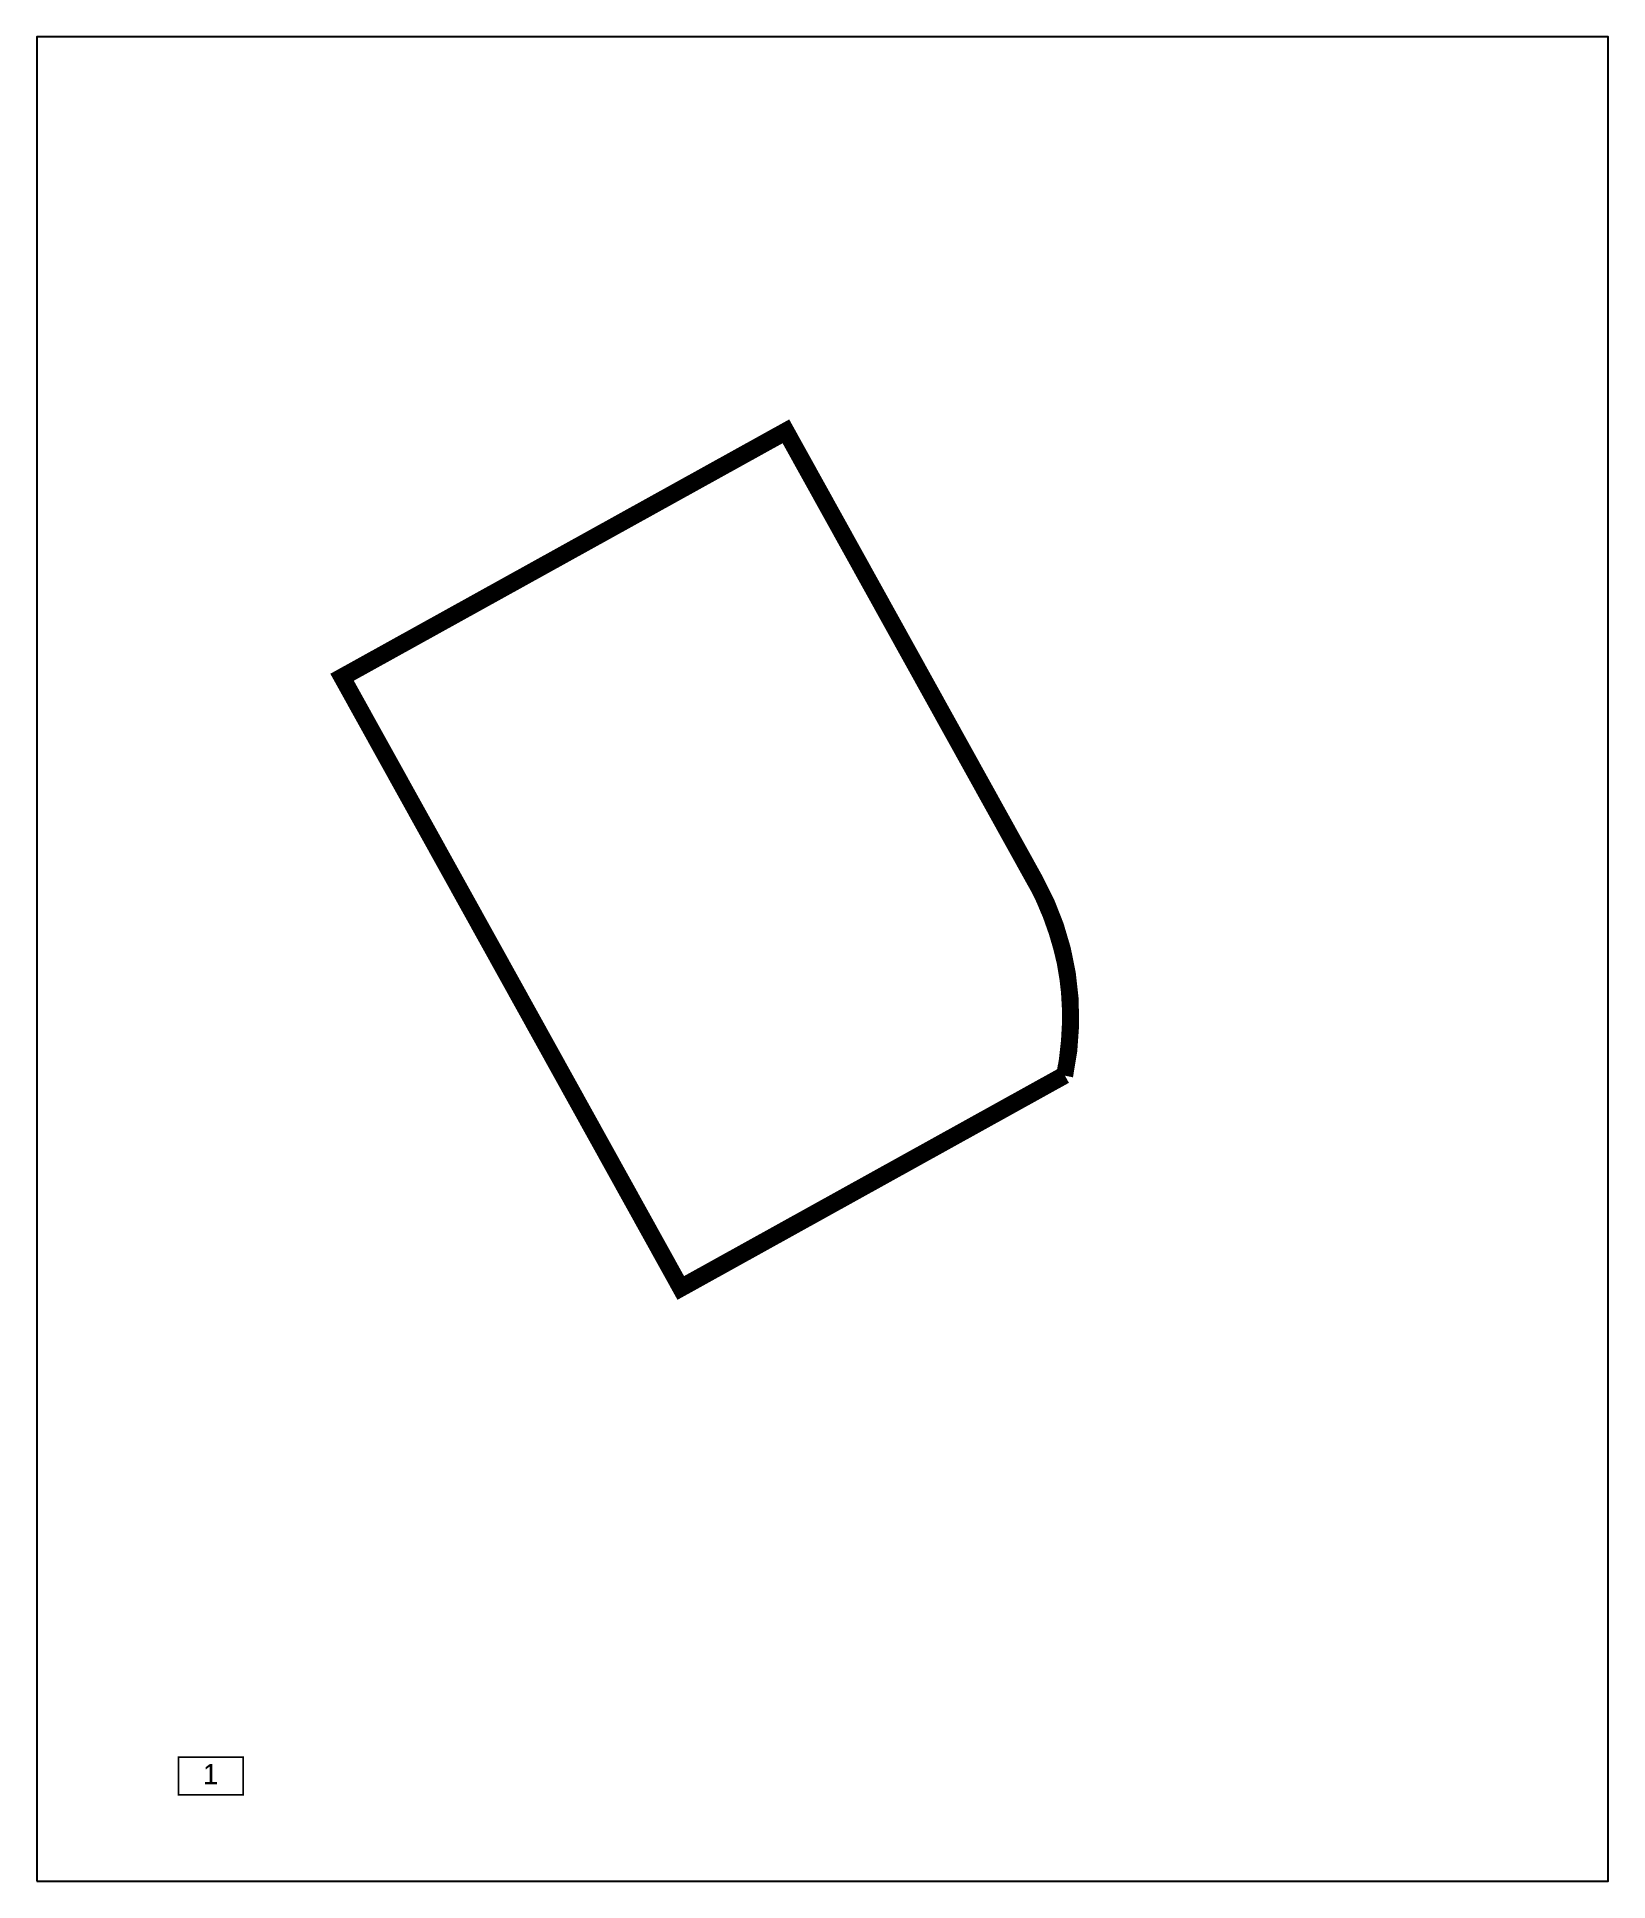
# Model space of a CAD drawing. Extents: x 185587.5 to 185645, y 655899.8 to 655967.3.
import ezdxf
from ezdxf.enums import TextEntityAlignment as Align

# ---------------------------------------------------------------- set-up
doc = ezdxf.new("R2010")
doc.units = 0
doc.header["$LTSCALE"] = 1.25
doc.header["$MEASUREMENT"] = 0
for name, color, linetype in [('hadpasa', 255, 'Continuous'), ('pgvul1', 253, 'Continuous'), ('pgvul2', 150, 'Continuous')]:
    doc.layers.add(name, color=color, linetype=linetype)
doc.styles.add('style1', font='hebtxt')

# ---------------------------------------------------------------- blocks, each defined once
blk = doc.blocks.new('hadpasa')
at = {"layer": 'hadpasa', "const_width": 0.25}
blk.add_lwpolyline([(-4.82, -2.88), (-4.82, 2.64), (4.65, 2.64), (4.65, -2.88)], close=True, dxfattribs=at)
at = {"style": 'style1'}
blk.add_attdef('PAGE', text='', height=3, dxfattribs=at).set_placement((-0.11, -1.34), align=Align.CENTER)
at = {"style": 'style1', "flags": 1}
for tag, p in [('SIZE', (-1.63, -4.27)), ('SCALE', (-1.59, -5.2)), ('PAGES', (-1.57, -6.31))]:
    blk.add_attdef(tag, p, '', height=0.75, dxfattribs=at)

msp = doc.modelspace()

# ---------------------------------------------------------------- linework, layer by layer
at = {"layer": 'hadpasa'}
msp.add_lwpolyline([(185587.469, 655899.779), (185644.969, 655899.779), (185644.969, 655967.279), (185587.469, 655967.279)], close=True, dxfattribs=at)
at = {"layer": 'pgvul1'}
msp.add_lwpolyline([(185623.761, 655936.239, -0.087578), (185624.893, 655932.952, -0.088146), (185624.826, 655929.454), (185611.146, 655921.87), (185604.374, 655934.085), (185599.024, 655943.735), (185614.767, 655952.462)], format="xyb", close=True, dxfattribs=at)
at = {"layer": 'pgvul2', "const_width": 0.6}
msp.add_lwpolyline([(185624.023, 655936.384, -0.087578), (185625.189, 655932.999, -0.091575), (185625.092, 655929.259), (185611.029, 655921.462), (185604.112, 655933.94), (185598.616, 655943.852), (185614.884, 655952.87)], format="xyb", close=True, dxfattribs=at)

# ---------------------------------------------------------------- block references
at = {"layer": 'hadpasa', "xscale": 0.25, "yscale": 0.25, "zscale": 0.25}
msp.add_blockref('hadpasa', (185593.852, 655903.654), dxfattribs=at).add_auto_attribs({'PAGE': '1'})

doc.saveas('drawing.dxf')
